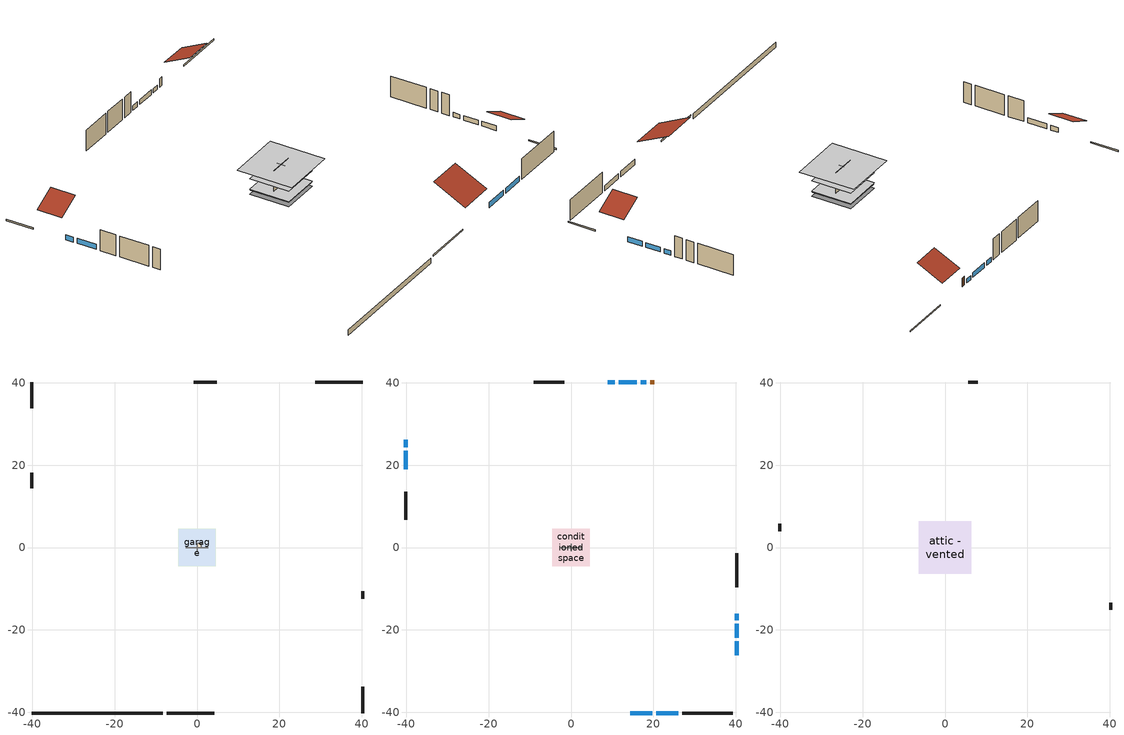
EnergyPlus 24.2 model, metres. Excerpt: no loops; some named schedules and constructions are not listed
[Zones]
central ac and furnace airloop ret air zone
 floor adiabatic (AdiabaticConst): 0,0 0,1 1,1 1,0 z0
 wall adiabatic (AdiabaticConst): 0,1 0,0 1,0 1,1 0,1 z0:1
 ceiling adiabatic (AdiabaticConst): 1,0 1,1 0,1 0,0 z1
crawlspace - vented
 floor foundation (Slab2 construction): -4.59,-4.59 -4.59,4.59 4.59,4.59 4.59,-4.59 z-0.91
 wall outside (RimJoist1 construction): -7.35,-40.2 4.17,-40.2 z0.3:0.61
 wall outside (RimJoist2 construction): -40.2,40.2 -40.2,33.8 z0.3:0.61
 wall outside (RimJoist3 construction): 40.2,40.2 28.67,40.2 z0.3:0.61
 wall outside (RimJoist4 construction): 40.2,-40.2 40.2,-33.8 z0.3:0.61
 wall foundation (FoundationWall1 construction): -40.2,-40.2 -8.28,-40.2 z-0.91:0.3
garage
 floor foundation (Slab1 construction): -4.48,-4.48 -4.48,4.48 4.48,4.48 4.48,-4.48 z0
 wall outside (Wall1 construction): -40.2,18.1 -40.2,14.44 z0.3:5.18
 wall outside (Wall12 construction): 40.2,-12.45 40.2,-10.62 z0.3:5.18
 wall outside (Wall2 construction): 4.74,40.2 -0.74,40.2 z0.3:5.18
 wall to conditioned space (Wall5 construction Reversed): -2.74,0 2.74,0 z0.3:5.18
 wall to conditioned space (Wall6 construction Reversed): 0,-0.91 0,0.91 z0.3:5.18
conditioned space
 floor to crawlspace - vented (Floor1 construction): -4.59,-4.59 -4.59,4.59 4.59,4.59 4.59,-4.59 z0.3
 floor to garage (Floor2 construction): -4.48,-4.48 -4.48,4.48 4.48,4.48 4.48,-4.48 z0.3
 floor adiabatic (AdiabaticFloorConstruction): -4.59,-4.59 -4.59,4.59 4.59,4.59 4.59,-4.59 z2.74
 wall outside (AdiabaticWallConstruction 1): 20.17,40.2 19.26,40.2 z0.3:2.34
 wall outside (AdiabaticWallConstruction): 14.36,-40.2 19.75,-40.2 / 20.68,-40.2 26.07,-40.2 z0.3:1.52; 40.2,-26.14 40.2,-22.81 / 10.62,40.2 8.93,40.2 / 40.2,-21.89 40.2,-18.56 z0.3:1.4; -40.2,26.14 -40.2,24.38 / 15.95,40.2 11.55,40.2 z0.3:1.46; -40.2,23.45 -40.2,19.03 z0.3:1.49; 18.33,40.2 16.88,40.2 z0.3:1.25; 40.2,-17.63 40.2,-16.08 z0.3:1.34
 wall outside (Wall3 construction): 27,-40.2 39.27,-40.2 z0.3:5.18
 wall outside (Wall4 construction): -40.2,13.51 -40.2,6.69 z0.3:5.18
 wall outside (Wall7 construction): -1.67,40.2 -9.06,40.2 z0.3:5.18
 wall outside (Wall8 construction): 40.2,-9.69 40.2,-1.38 z0.3:5.18
 window (WindowConstruction): 14.36,-40.2 19.75,-40.2 z0.3:1.52
 window (WindowConstruction 9): 40.2,-26.14 40.2,-22.82 z0.3:1.4
 window (WindowConstruction 1): 20.68,-40.2 26.07,-40.2 z0.3:1.52
 window (WindowConstruction 2): -40.2,26.14 -40.2,24.38 z0.3:1.46
 window (WindowConstruction 3): -40.2,23.45 -40.2,19.03 z0.3:1.49
 window (WindowConstruction 4): 18.33,40.2 16.88,40.2 z0.3:1.25
 window (WindowConstruction 5): 15.95,40.2 11.55,40.2 z0.3:1.46
 window (WindowConstruction 6): 10.62,40.2 8.93,40.2 z0.3:1.4
 window (WindowConstruction 7): 40.2,-21.89 40.2,-18.56 z0.3:1.4
 window (WindowConstruction 8): 40.2,-17.63 40.2,-16.08 z0.3:1.34
 door (Door): 20.17,40.2 19.26,40.2 z0.3:2.34
 ceiling adiabatic (AdiabaticFloorConstruction): 4.59,-4.59 4.59,4.59 -4.59,4.59 -4.59,-4.59 z2.74
attic - vented
 floor to conditioned space (Floor3 construction Reversed): -6.41,-6.41 -6.41,6.41 6.41,6.41 6.41,-6.41 z5.18
 wall outside (Wall10 construction): 40.2,-15.15 40.2,-13.38 z0.3:5.18
 wall outside (Wall11 construction): 8,40.2 5.67,40.2 z0.3:5.18
 wall outside (Wall9 construction): -40.2,5.76 -40.2,3.99 z0.3:5.18
 roof outside (Roof1 construction): 13.44,-40.2,5.18 13.44,-32.74,8.91 5.1,-32.74,8.91 5.1,-40.2,5.18
 roof outside (Roof2 construction): -40.2,27.07,5.18 -35.01,27.07,7.77 -35.01,32.87,7.77 -40.2,32.87,5.18
 roof outside (Roof3 construction): 40.2,-27.07,5.18 35.01,-27.07,7.77 35.01,-32.87,7.77 40.2,-32.87,5.18
 roof outside (Roof4 construction): 21.1,40.2,5.18 21.1,34.25,8.15 27.75,34.25,8.15 27.75,40.2,5.18
[Construction]
Floor1 construction Reversed: floor covering, osb sheathing 0.75 in., floor rigid ins, floor stud and cavity
Floor3 construction: ceiling loosefill ins, ceiling stud and cavity, gypsum board
Wall5 construction: osb sheathing 0.5 in. 2, wall stud and cavity 2, gypsum board
Wall6 construction: osb sheathing 0.5 in. 3, wall stud and cavity 2, gypsum board
[EnergyManagementSystem:Program]
infil_program: Set p_m = 0.14; Set p_s = 0.22; Set s_m = 270; Set s_s = 370; Set z_m = 9.99744; Set z_s = 4.8768; Set f_t = (((s_m/z_m)^p_m)*((z_s/s_s)^p_s)); Set Tdiff = tin_s-tout_s; Set dT = @Abs Tdiff; Set c = 0.0787; Set Cs = 0.0872; Set Cw = 0.1017; Set n = 0.65; Set sft = (f_t*0.5); Set temp1 = ((c*Cw)*((sft*site_vw_s)^(2*n)))^2; Set Qinf = (((c*Cs*(dT^n))^2)+temp1)^0.5; Set Qinf = (@Max Qinf 0); Set mech_vent_house_fan_sensible_load_act = 0.0; Set mech_vent_house_fan_latent_load_act = 0.0; Set OASupInPb = out_pb_s; Set OASupInTemp = tout_s; Set OASupInW = out_wt_s; Set OASupRho = (@RhoAirFnPbTdbW OASupInPb OASupInTemp OASupInW); Set OASupCp = (@CpAirFnW OASupInW); Set OASupInEnth = (@HFnTdbW OASupInTemp OASupInW); Set ZoneTemp = tin_s; Set ZoneW = win_s; Set ZoneCp = (@CpAirFnW ZoneW); Set ZoneAirEnth = (@HFnTdbW ZoneTemp ZoneW); Set mech_vent_house_fan_cfis_act = 0.0; Set QWHV_cfis_sup = 0.0; Set QWHV_cfis_suppl_sup = 0.0; Set QWHV_cfis_suppl_exh = 0.0; Set Qrange = 0; Set Qrange = Qrange + 0.04719 * mech_vent_range_fan_0_sch_s; Set Qbath = 0; Set Qbath = Qbath + 0.0236 * mech_vent_bath_fan_0_sch_s; Set Qdryer = 0; Set Qdryer = Qdryer + 0.1464 * clothes_dryer_exhaust_0_sch_s; Set QWHV_sup = 0.0; Set QWHV_exh = 0.0; Set Qsupply = QWHV_sup + QWHV_cfis_sup + QWHV_cfis_suppl_sup; Set Qexhaust = Qrange + Qbath + Qdryer + QWHV_exh + QWHV_cfis_suppl_exh; Set Qfan = (@Max Qexhaust Qsupply); Set Qducts = 0; Set Qducts = Qducts - central_ac_and_furnace_airloop_0_DuctImbalLkSupFanEquivCond; Set Qducts = Qducts + central_ac_and_furnace_airloop_0_DuctImbalLkExhFanEquivCond; If Qducts < 0; Set Qsupply = Qsupply - Qducts; Else; Set Qexhaust = Qexhaust + Qducts; EndIf; Set Qfan_with_ducts = (@Max Qexhaust Qsupply); Set Qimb = (@Abs (Qsupply - Qexhaust)); If Qinf + Qimb > 0; Set Qtot = Qfan_with_ducts + (Qinf^2) / (Qinf + Qimb); Else; Set Qtot = Qfan_with_ducts; EndIf; Set Qinf_adj = Qtot - Qfan; Set infil_flow_act = Qinf_adj; Set infil_program_Qinf = Qinf_adj; Set infil_program_Qfan = Qfan; Set Qload = Qfan; Set Effectiveness_Sens = 0.0; Set Effectiveness_Lat = 0.0; Set Fan_MFR = Qload * OASupRho; Set ZoneInEnth = OASupInEnth; Set ZoneInTemp = OASupInTemp; Set FanTotalToCond = Fan_MFR * (ZoneInEnth - ZoneAirEnth); Set FanSensToCond = Fan_MFR * ZoneCp * (ZoneInTemp - ZoneTemp); Set FanLatToCond = FanTotalToCond - FanSensToCond; Set mech_vent_house_fan_sensible_load_act = mech_vent_house_fan_sensible_load_act + FanSensToCond; Set mech_vent_house_fan_latent_load_act = mech_vent_house_fan_latent_load_act + FanLatToCond
natural_vent_program: Set Tin = tin_s; Set Tout = tout_s; Set Wout = out_wt_s; Set Pbar = out_pb_s; Set Phiout = (@RhFnTdbWPb Tout Wout Pbar); Set MaxHR = 0.0115; Set Tnvsp = (htg_sp_s + clg_sp_s) / 2; Set NVavail = natural_vent_s; Set ClgSsnAvail = cool_season; Set Qnv = 0; Set Qwhf = 0; Set whole_house_fan_mix_act = 0; Set whole_house_fan_act = 0; If ((Wout < MaxHR) && (Tin > Tout) && (Tin > Tnvsp) && (ClgSsnAvail > 0)); Set WHF_Flow = 0; Set Adj = (Tin-Tnvsp)/(Tin-Tout); Set Adj = (@Min Adj 1); Set Adj = (@Max Adj 0); If (WHF_Flow > 0); Set Qwhf = WHF_Flow*Adj; Set whole_house_fan_mix_act = WHF_Flow*Adj; Set WHF_W = 0; Set whole_house_fan_act = WHF_W*Adj; ElseIf (NVavail > 0); Set NVArea = 15144.217453440002; Set Cs = 0.00017937135914540493; Set Cw = 8.97707065726015e-05; Set Tdiff = Tin-Tout; Set dT = (@Abs Tdiff); Set Vwind = site_vw_s; Set SGNV = NVArea*Adj*((((Cs*dT)+(Cw*(Vwind^2)))^0.5)/1000); Set MaxNV = 3.3703340077056003; Set Qnv = (@Min SGNV MaxNV); EndIf; EndIf; Set natural_vent_flow_act = Qnv; Set whole_house_fan_flow_act = Qwhf; Set natural_vent_program_Qnv = Qnv; Set natural_vent_program_Qwhf = Qwhf
total_airflows_program: Set total_infil_flow_rate = 0; Set total_mechvent_flow_rate = 0; Set total_natvent_flow_rate = 0; Set total_whf_flow_rate = 0; Set total_infil_flow_rate = total_infil_flow_rate + (infil_program_Qinf * 1); Set total_mechvent_flow_rate = total_mechvent_flow_rate + (infil_program_Qfan * 1); Set total_natvent_flow_rate = total_natvent_flow_rate + (natural_vent_program_Qnv * 1); Set total_whf_flow_rate = total_whf_flow_rate + (natural_vent_program_Qwhf * 1)
total_loads_program: Set loads_htg_tot = 0; Set loads_clg_tot = 0; If htg_load_cond > 0; Set loads_htg_tot = loads_htg_tot + (htg_load_cond - clg_load_cond) * 1.0; Set loads_htg_tot = loads_htg_tot + (htg_load_duct - clg_load_duct) * 1.0; EndIf; Set loads_htg_tot = (@Max loads_htg_tot 0); If clg_load_cond > 0; Set loads_clg_tot = loads_clg_tot + (clg_load_cond - htg_load_cond) * 1.0; Set loads_clg_tot = loads_clg_tot + (clg_load_duct - htg_load_duct) * 1.0; EndIf; Set loads_clg_tot = (@Max loads_clg_tot 0)
unmet_hours_program: Set htg_unmet_hours = 0; Set clg_unmet_hours = 0; Set unit_htg_unmet_hours = 0; If ((DayOfYear >= 1) && (DayOfYear <= 365)); Set unit_htg_unmet_hours = unit_htg_unmet_hours + conditioned_space_htg_unmet_s; If unit_htg_unmet_hours > htg_unmet_hours; Set htg_unmet_hours = unit_htg_unmet_hours; EndIf; EndIf; Set unit_clg_unmet_hours = 0; If ((DayOfYear >= 1) && (DayOfYear <= 365)); Set unit_clg_unmet_hours = unit_clg_unmet_hours + conditioned_space_clg_unmet_s; If unit_clg_unmet_hours > clg_unmet_hours; Set clg_unmet_hours = unit_clg_unmet_hours; EndIf; EndIf
water_heater_Control: Set water_heater_HPWHSchedOverride = water_heater_T_set; If (water_heater_amb_temp<5.56) || (water_heater_amb_temp>48.89); Set water_heater_UESchedOverride = water_heater_T_set; Set water_heater_LESchedOverride = water_heater_T_set; Else; Set water_heater_UESchedOverride = water_heater_T_set - 9.0; Set water_heater_LESchedOverride = 0; EndIf
water_heater_hpwh_EC_adj: If WarmupFlag == 0; Set dhw_e_cons = water_heater_tank_energy + water_heater_tank_on_cycle_parasitic + water_heater_tank_off_cycle_parasitic + water_heater_coil_energy + water_heater_fan_energy; Set water_heater_hpwh_ec_adj_act = 0.0 * dhw_e_cons / 1; EndIf
water_heater_InletAir: Set water_heater_Tamb_act = water_heater_amb_temp; Set water_heater_RHamb_act = 0; Set water_heater_RHamb_act = water_heater_RHamb_act + (water_heater_amb_rh / 100) / 1; Set water_heater_sens_act = (0 - water_heater_sens_cool - (water_heater_tl + water_heater_fan_pwr)) / 1; Set water_heater_lat_act = (0 - water_heater_lat_cool) / 1
[EnergyManagementSystem:Subroutine]
central_ac_and_furnace_airloop_0_duct_subroutine: Set AH_MFR = central_ac_and_furnace_airloop_AH_MFR / 1; If AH_MFR > 0; Set AH_Tout = central_ac_and_furnace_airloop_AH_Tout; Set AH_Wout = central_ac_and_furnace_airloop_AH_Wout; Set RA_T = central_ac_and_furnace_airloop_RA_T; Set RA_W = central_ac_and_furnace_airloop_Ra_W; Set Fan_RTF = central_ac_and_furnace_airloop_Fan_RTF; Set DZ_T = central_ac_and_furnace_airloop_0_DZ_T; Set DZ_W = central_ac_and_furnace_airloop_0_DZ_W; Set AH_VFR = central_ac_and_furnace_airloop_AH_VFR / 1; Set h_SA = (@HFnTdbW AH_Tout AH_Wout); Set h_RA = (@HFnTdbW RA_T RA_W); Set h_fg = (@HfgAirFnWTdb AH_Wout AH_Tout); Set h_DZ = (@HFnTdbW DZ_T DZ_W); Set air_cp = 1006.0; Set f_sup = 0.133; Set f_ret = 0.067; Set sup_lk_mfr = f_sup * AH_MFR; Set ret_lk_mfr = f_ret * AH_MFR; Set SupTotLkToCond = sup_lk_mfr*(h_RA - h_SA); Set SupLatLkToCond = sup_lk_mfr*h_fg*(RA_W-AH_Wout); Set SupSensLkToCond = SupTotLkToCond-SupLatLkToCond; Set supply_ua = 168.271; Set eTm = 0-((Fan_RTF/(AH_MFR*air_cp))*supply_ua); Set t_sup = DZ_T+((AH_Tout-DZ_T)*(@Exp eTm)); Set SupCondToCond = AH_MFR*air_cp*(t_sup-AH_Tout); Set SupCondToDZ = 0-SupCondToCond; Set return_ua = 62.323; Set eTm = 0-((Fan_RTF/(AH_MFR*air_cp))*return_ua); Set t_ret = DZ_T+((RA_T-DZ_T)*(@Exp eTm)); Set RetCondToRP = AH_MFR*air_cp*(t_ret-RA_T); Set RetCondToDZ = 0-RetCondToRP; Set RetLatLkToRP = 0; Set RetSensLkToRP = ret_lk_mfr*air_cp*(DZ_T-RA_T); Set SupTotLkToDZ = sup_lk_mfr*(h_SA-h_DZ); Set SupLatLkToDZ = sup_lk_mfr*h_fg*(AH_Wout-DZ_W); Set SupSensLkToDZ = SupTotLkToDZ-SupLatLkToDZ; Set FracOutsideToCond = 1.0; Set FracOutsideToDZ = 0.0; Set FracCondToOutside = 0.0; Set FracDZToOutside = 1.0; Set FracDZToCond = 0.0; Set FracCondToDZ = 0.0; Set lk_imbal_vfr = @ABS(f_sup - f_ret) * AH_VFR; Set ImbalLkCondToDZ = lk_imbal_vfr * FracCondToDZ; Set ImbalLkDZToCond = lk_imbal_vfr * FracDZToCond; Set ImbalLkOutsideToCond = lk_imbal_vfr * FracOutsideToCond; Set ImbalLkOutsideToDZ = lk_imbal_vfr * FracOutsideToDZ; Set ImbalLkCondToOutside = lk_imbal_vfr * FracCondToOutside; Set ImbalLkDZToOutside = lk_imbal_vfr * FracDZToOutside; Else; Set SupLatLkToCond = 0; Set SupSensLkToCond = 0; Set SupCondToCond = 0; Set RetCondToRP = 0; Set RetLatLkToRP = 0; Set RetSensLkToRP = 0; Set RetCondToDZ = 0; Set SupCondToDZ = 0; Set SupLatLkToDZ = 0; Set SupSensLkToDZ = 0; Set ImbalLkCondToDZ = 0; Set ImbalLkDZToCond = 0; Set ImbalLkOutsideToCond = 0; Set ImbalLkOutsideToDZ = 0; Set ImbalLkCondToOutside = 0; Set ImbalLkDZToOutside = 0; EndIf; Set central_ac_and_furnace_airloop_0_SupLatLkToCond = SupLatLkToCond; Set central_ac_and_furnace_airloop_0_SupSensLkToCond = SupSensLkToCond; Set central_ac_and_furnace_airloop_0_SupCondToLv = SupCondToCond; Set central_ac_and_furnace_airloop_0_RetCondToRP = RetCondToRP; Set central_ac_and_furnace_airloop_0_RetLatLkToRP = RetLatLkToRP; Set central_ac_and_furnace_airloop_0_RetSensLkToRP = RetSensLkToRP; Set central_ac_and_furnace_airloop_0_RetCondToDZ = RetCondToDZ; Set central_ac_and_furnace_airloop_0_SupCondToDZ = SupCondToDZ; Set central_ac_and_furnace_airloop_0_SupLatLkToDZ = SupLatLkToDZ; Set central_ac_and_furnace_airloop_0_SupSensLkToDZ = SupSensLkToDZ; Set central_ac_and_furnace_airloop_0_ZoneMixCondToDZ = ImbalLkCondToDZ; Set central_ac_and_furnace_airloop_0_ZoneMixDZToCond = ImbalLkDZToCond; Set central_ac_and_furnace_airloop_0_DuctImbalLkSupFanEquivCond = ImbalLkCondToOutside; Set central_ac_and_furnace_airloop_0_DuctImbalLkExhFanEquivCond = ImbalLkOutsideToCond; Set central_ac_and_furnace_airloop_0_DuctImbalLkSupFanEquivDZ = ImbalLkDZToOutside; Set central_ac_and_furnace_airloop_0_DuctImbalLkExhFanEquivDZ = ImbalLkOutsideToDZ
[EnergyManagementSystem:ProgramCallingManager]
central_ac_and_furnace_airloop_0_duct_program_calling_manager: EndOfSystemTimestepAfterHVACReporting; central_ac_and_furnace_airloop_0_duct_program
central_ac_and_furnace_supply_fan_disaggregate_program_calling_manager: EndOfSystemTimestepBeforeHVACReporting; central_ac_and_furnace_supply_fan_disaggregate_program
central_ac_and_furnace_supply_fan_disaggregate_program_calling_manager 1: EndOfSystemTimestepBeforeHVACReporting; central_ac_and_furnace_supply_fan_disaggregate_program_1
component_loads_program_calling_manager: EndOfZoneTimestepAfterZoneReporting; component_loads_program
crawlspace_vented_1_duct_leakage_imbalance_infil_program_calling_manager: BeginZoneTimestepAfterInitHeatBalance; crawlspace_vented_1_duct_leakage_imbalance_infil_program
fridge_schedule_program_calling_manager: BeginZoneTimestepAfterInitHeatBalance; fridge_schedule_program
infil_program_calling_manager: BeginZoneTimestepAfterInitHeatBalance; infil_program
natural_vent_program_calling_manager: BeginZoneTimestepAfterInitHeatBalance; natural_vent_program
total_airflows_program_calling_manager: EndOfZoneTimestepAfterZoneReporting; total_airflows_program
total_loads_program_calling_manager: EndOfZoneTimestepAfterZoneReporting; total_loads_program
unmet_hours_program_calling_manager: EndOfZoneTimestepBeforeZoneReporting; unmet_hours_program
water_heater_hpwh_EC_adj_ProgramManager: EndOfSystemTimestepBeforeHVACReporting; water_heater_hpwh_EC_adj
water_heater_ProgramManager: InsideHVACSystemIterationLoop; water_heater_Control; water_heater_InletAir
[EnergyManagementSystem:OutputVariable]
Name | EMS Variable | Type of Data in Variable | Update Frequency | EMS Program or Subroutine | Units
central ac and furnace supply fan disaggregate clg | central_ac_and_furnace_supply_fan_clg | Summed | SystemTimestep | central_ac_and_furnace_supply_fan_disaggregate_program | J
central ac and furnace supply fan disaggregate htg primary | central_ac_and_furnace_supply_fan_primary_htg | Summed | SystemTimestep | central_ac_and_furnace_supply_fan_disaggregate_program_1 | J
loads_htg_tot_peakload_outvar; loads_htg_tot_annual_outvar; loads_htg_tot_timeseries_outvar | loads_htg_tot | Summed | ZoneTimestep | total_loads_program | J
loads_clg_tot_peakload_outvar; loads_clg_tot_annual_outvar; loads_clg_tot_timeseries_outvar | loads_clg_tot | Summed | ZoneTimestep | total_loads_program | J
htg_unmet_hours_annual_outvar; htg_unmet_hours_timeseries_outvar | htg_unmet_hours | Summed | ZoneTimestep | unmet_hours_program | hr
clg_unmet_hours_annual_outvar; clg_unmet_hours_timeseries_outvar | clg_unmet_hours | Summed | ZoneTimestep | unmet_hours_program | hr
loads_htg_roofs_annual_outvar; loads_htg_roofs_timeseries_outvar | loads_htg_roofs | Summed | ZoneTimestep | component_loads_program | J
loads_htg_ceilings_annual_outvar; loads_htg_ceilings_timeseries_outvar | loads_htg_ceilings | Summed | ZoneTimestep | component_loads_program | J
loads_htg_walls_annual_outvar; loads_htg_walls_timeseries_outvar | loads_htg_walls | Summed | ZoneTimestep | component_loads_program | J
loads_htg_rim_joists_annual_outvar; loads_htg_rim_joists_timeseries_outvar | loads_htg_rim_joists | Summed | ZoneTimestep | component_loads_program | J
loads_htg_foundation_walls_annual_outvar; loads_htg_foundation_walls_timeseries_outvar | loads_htg_foundation_walls | Summed | ZoneTimestep | component_loads_program | J
loads_htg_doors_annual_outvar; loads_htg_doors_timeseries_outvar | loads_htg_doors | Summed | ZoneTimestep | component_loads_program | J
loads_htg_windows_conduction_annual_outvar; loads_htg_windows_conduction_timeseries_outvar | loads_htg_windows_conduction | Summed | ZoneTimestep | component_loads_program | J
loads_htg_windows_solar_annual_outvar; loads_htg_windows_solar_timeseries_outvar | loads_htg_windows_solar | Summed | ZoneTimestep | component_loads_program | J
loads_htg_skylights_conduction_annual_outvar; loads_htg_skylights_conduction_timeseries_outvar | loads_htg_skylights_conduction | Summed | ZoneTimestep | component_loads_program | J
loads_htg_skylights_solar_annual_outvar; loads_htg_skylights_solar_timeseries_outvar | loads_htg_skylights_solar | Summed | ZoneTimestep | component_loads_program | J
loads_htg_floors_annual_outvar; loads_htg_floors_timeseries_outvar | loads_htg_floors | Summed | ZoneTimestep | component_loads_program | J
loads_htg_slabs_annual_outvar; loads_htg_slabs_timeseries_outvar | loads_htg_slabs | Summed | ZoneTimestep | component_loads_program | J
loads_htg_internal_mass_annual_outvar; loads_htg_internal_mass_timeseries_outvar | loads_htg_internal_mass | Summed | ZoneTimestep | component_loads_program | J
loads_htg_infil_annual_outvar; loads_htg_infil_timeseries_outvar | loads_htg_infil | Summed | ZoneTimestep | component_loads_program | J
loads_htg_natvent_annual_outvar; loads_htg_natvent_timeseries_outvar | loads_htg_natvent | Summed | ZoneTimestep | component_loads_program | J
loads_htg_mechvent_annual_outvar; loads_htg_mechvent_timeseries_outvar | loads_htg_mechvent | Summed | ZoneTimestep | component_loads_program | J
loads_htg_whf_annual_outvar; loads_htg_whf_timeseries_outvar | loads_htg_whf | Summed | ZoneTimestep | component_loads_program | J
loads_htg_ducts_annual_outvar; loads_htg_ducts_timeseries_outvar | loads_htg_ducts | Summed | ZoneTimestep | component_loads_program | J
loads_htg_intgains_annual_outvar; loads_htg_intgains_timeseries_outvar | loads_htg_intgains | Summed | ZoneTimestep | component_loads_program | J
loads_htg_lighting_annual_outvar; loads_htg_lighting_timeseries_outvar | loads_htg_lighting | Summed | ZoneTimestep | component_loads_program | J
loads_clg_roofs_annual_outvar; loads_clg_roofs_timeseries_outvar | loads_clg_roofs | Summed | ZoneTimestep | component_loads_program | J
loads_clg_ceilings_annual_outvar; loads_clg_ceilings_timeseries_outvar | loads_clg_ceilings | Summed | ZoneTimestep | component_loads_program | J
loads_clg_walls_annual_outvar; loads_clg_walls_timeseries_outvar | loads_clg_walls | Summed | ZoneTimestep | component_loads_program | J
loads_clg_rim_joists_annual_outvar; loads_clg_rim_joists_timeseries_outvar | loads_clg_rim_joists | Summed | ZoneTimestep | component_loads_program | J
loads_clg_foundation_walls_annual_outvar; loads_clg_foundation_walls_timeseries_outvar | loads_clg_foundation_walls | Summed | ZoneTimestep | component_loads_program | J
loads_clg_doors_annual_outvar; loads_clg_doors_timeseries_outvar | loads_clg_doors | Summed | ZoneTimestep | component_loads_program | J
loads_clg_windows_conduction_annual_outvar; loads_clg_windows_conduction_timeseries_outvar | loads_clg_windows_conduction | Summed | ZoneTimestep | component_loads_program | J
loads_clg_windows_solar_annual_outvar; loads_clg_windows_solar_timeseries_outvar | loads_clg_windows_solar | Summed | ZoneTimestep | component_loads_program | J
loads_clg_skylights_conduction_annual_outvar; loads_clg_skylights_conduction_timeseries_outvar | loads_clg_skylights_conduction | Summed | ZoneTimestep | component_loads_program | J
loads_clg_skylights_solar_annual_outvar; loads_clg_skylights_solar_timeseries_outvar | loads_clg_skylights_solar | Summed | ZoneTimestep | component_loads_program | J
loads_clg_floors_annual_outvar; loads_clg_floors_timeseries_outvar | loads_clg_floors | Summed | ZoneTimestep | component_loads_program | J
loads_clg_slabs_annual_outvar; loads_clg_slabs_timeseries_outvar | loads_clg_slabs | Summed | ZoneTimestep | component_loads_program | J
loads_clg_internal_mass_annual_outvar; loads_clg_internal_mass_timeseries_outvar | loads_clg_internal_mass | Summed | ZoneTimestep | component_loads_program | J
loads_clg_infil_annual_outvar; loads_clg_infil_timeseries_outvar | loads_clg_infil | Summed | ZoneTimestep | component_loads_program | J
loads_clg_natvent_annual_outvar; loads_clg_natvent_timeseries_outvar | loads_clg_natvent | Summed | ZoneTimestep | component_loads_program | J
loads_clg_mechvent_annual_outvar; loads_clg_mechvent_timeseries_outvar | loads_clg_mechvent | Summed | ZoneTimestep | component_loads_program | J
loads_clg_whf_annual_outvar; loads_clg_whf_timeseries_outvar | loads_clg_whf | Summed | ZoneTimestep | component_loads_program | J
loads_clg_ducts_annual_outvar; loads_clg_ducts_timeseries_outvar | loads_clg_ducts | Summed | ZoneTimestep | component_loads_program | J
loads_clg_intgains_annual_outvar; loads_clg_intgains_timeseries_outvar | loads_clg_intgains | Summed | ZoneTimestep | component_loads_program | J
loads_clg_lighting_annual_outvar; loads_clg_lighting_timeseries_outvar | loads_clg_lighting | Summed | ZoneTimestep | component_loads_program | J
total_infil_flow_rate_timeseries_outvar | total_infil_flow_rate | Averaged | ZoneTimestep | total_airflows_program | m^3/s
total_mechvent_flow_rate_timeseries_outvar | total_mechvent_flow_rate | Averaged | ZoneTimestep | total_airflows_program | m^3/s
total_natvent_flow_rate_timeseries_outvar | total_natvent_flow_rate | Averaged | ZoneTimestep | total_airflows_program | m^3/s
total_whf_flow_rate_timeseries_outvar | total_whf_flow_rate | Averaged | ZoneTimestep | total_airflows_program | m^3/s
[Schedule:Day:Interval]
trans schedule winter=0.85 summer=0.7 day; trans schedule winter=0.85 summer=0.7 day 2: No, 24:00, 0.85
trans schedule winter=0.85 summer=0.7 day 1: No, 24:00, 0.7
trans schedule winter=0.85 summer=0.7 default day; mech vent bath fan 0 schedule default day; mech vent range fan 0 schedule default day; misc permanent spa heater schedule default day; misc permanent spa pump schedule default day; general water use schedule default day; freezer schedule default day; cooling season schedule day; cooling season schedule day 2; cooling season schedule default day; exterior lighting schedule default day; natural vent schedule default day: No, 24:00, 0
mech vent bath fan 0 schedule day: No, 04:00, 0, 05:00, 1, 24:00, 0
mech vent range fan 0 schedule day: No, 11:00, 0, 12:00, 1, 24:00, 0
misc permanent spa heater schedule day; misc permanent spa heater schedule day 6: No, 01:00, 0.145464, 02:00, 0.175769, 03:00, 0.145464, 04:00, 0.175769, 05:00, 0.284867, 06:00, 0.406087, 07:00, 0.345477, 09:00, 0.145464, 10:00, 0.115159, 11:00, 0.090915, 14:00, 0.084854, 15:00, 0.145464, 16:00, 0.351538, 17:00, 0.763686, 18:00, 0.739442, 19:00, 0.412148, 20:00, 0.369721, 21:00, 0.309111, 22:00, 0.260623, 24:00, 0.145464
misc permanent spa heater schedule day 1: No, 01:00, 0.145116, 02:00, 0.175349, 03:00, 0.145116, 04:00, 0.175349, 05:00, 0.284186, 06:00, 0.405117, 07:00, 0.344652, 09:00, 0.145116, 10:00, 0.114884, 11:00, 0.0906978, 14:00, 0.0846513, 15:00, 0.145116, 16:00, 0.350698, 17:00, 0.761861, 18:00, 0.737675, 19:00, 0.411163, 20:00, 0.368838, 21:00, 0.308372, 22:00, 0.26, 24:00, 0.145116
misc permanent spa heater schedule day 2: No, 01:00, 0.188391, 02:00, 0.227639, 03:00, 0.188391, 04:00, 0.227639, 05:00, 0.368932, 06:00, 0.525924, 07:00, 0.447428, 09:00, 0.188391, 10:00, 0.149143, 11:00, 0.117744, 14:00, 0.109895, 15:00, 0.188391, 16:00, 0.455277, 17:00, 0.989051, 18:00, 0.957653, 19:00, 0.533774, 20:00, 0.478826, 21:00, 0.40033, 22:00, 0.337533, 24:00, 0.188391
misc permanent spa heater schedule day 3; misc permanent spa pump schedule day 5; misc permanent spa pump schedule day 7: No, 01:00, 0.190476, 02:00, 0.230159, 03:00, 0.190476, 04:00, 0.230159, 05:00, 0.373016, 06:00, 0.531746, 07:00, 0.452381, 09:00, 0.190476, 10:00, 0.150794, 11:00, 0.119048, 14:00, 0.111111, 15:00, 0.190476, 16:00, 0.460317, 17:00, 1, 18:00, 0.968254, 19:00, 0.539683, 20:00, 0.484127, 21:00, 0.404762, 22:00, 0.34127, 24:00, 0.190476
misc permanent spa heater schedule day 4: No, 01:00, 0.1618, 02:00, 0.195509, 03:00, 0.1618, 04:00, 0.195509, 05:00, 0.316859, 06:00, 0.451693, 07:00, 0.384276, 09:00, 0.1618, 10:00, 0.128092, 11:00, 0.101125, 14:00, 0.0943836, 15:00, 0.1618, 16:00, 0.391018, 17:00, 0.849453, 18:00, 0.822486, 19:00, 0.458435, 20:00, 0.411243, 21:00, 0.343826, 22:00, 0.289893, 24:00, 0.1618
misc permanent spa heater schedule day 5: No, 01:00, 0.160758, 02:00, 0.194249, 03:00, 0.160758, 04:00, 0.194249, 05:00, 0.314817, 06:00, 0.448782, 07:00, 0.3818, 09:00, 0.160758, 10:00, 0.127267, 11:00, 0.100474, 14:00, 0.0937753, 15:00, 0.160758, 16:00, 0.388498, 17:00, 0.843978, 18:00, 0.817185, 19:00, 0.45548, 20:00, 0.408593, 21:00, 0.34161, 22:00, 0.288024, 24:00, 0.160758
misc permanent spa pump schedule day; misc permanent spa pump schedule day 2; misc permanent spa pump schedule day 4; misc permanent spa pump schedule day 8; misc permanent spa pump schedule day 10: No, 01:00, 0.151232, 02:00, 0.182738, 03:00, 0.151232, 04:00, 0.182738, 05:00, 0.296162, 06:00, 0.422188, 07:00, 0.359175, 09:00, 0.151232, 10:00, 0.119725, 11:00, 0.0945197, 14:00, 0.0882184, 15:00, 0.151232, 16:00, 0.365476, 17:00, 0.793966, 18:00, 0.76876, 19:00, 0.428489, 20:00, 0.38438, 21:00, 0.321367, 22:00, 0.270956, 24:00, 0.151232
misc permanent spa pump schedule day 1: No, 01:00, 0.152381, 02:00, 0.184127, 03:00, 0.152381, 04:00, 0.184127, 05:00, 0.298413, 06:00, 0.425397, 07:00, 0.361905, 09:00, 0.152381, 10:00, 0.120635, 11:00, 0.0952381, 14:00, 0.0888889, 15:00, 0.152381, 16:00, 0.368254, 17:00, 0.8, 18:00, 0.774603, 19:00, 0.431746, 20:00, 0.387302, 21:00, 0.32381, 22:00, 0.273016, 24:00, 0.152381
misc permanent spa pump schedule day 3; misc permanent spa pump schedule day 9: No, 01:00, 0.150246, 02:00, 0.181548, 03:00, 0.150246, 04:00, 0.181548, 05:00, 0.294232, 06:00, 0.419438, 07:00, 0.356835, 09:00, 0.150246, 10:00, 0.118945, 11:00, 0.0939039, 14:00, 0.0876437, 15:00, 0.150246, 16:00, 0.363095, 17:00, 0.788793, 18:00, 0.763752, 19:00, 0.425698, 20:00, 0.381876, 21:00, 0.319273, 22:00, 0.269191, 24:00, 0.150246
misc permanent spa pump schedule day 6: No, 01:00, 0.190148, 02:00, 0.229762, 03:00, 0.190148, 04:00, 0.229762, 05:00, 0.372373, 06:00, 0.530829, 07:00, 0.451601, 09:00, 0.190148, 10:00, 0.150534, 11:00, 0.118842, 14:00, 0.11092, 15:00, 0.190148, 16:00, 0.459524, 17:00, 0.998276, 18:00, 0.966585, 19:00, 0.538752, 20:00, 0.483292, 21:00, 0.404064, 22:00, 0.340681, 24:00, 0.190148
general water use schedule day: No, 01:00, 0.315068, 03:00, 0.287671, 04:00, 0.342466, 05:00, 0.369863, 06:00, 0.520548, 07:00, 0.60274, 08:00, 0.534247, 10:00, 0.506849, 11:00, 0.465753, 14:00, 0.479452, 15:00, 0.534247, 16:00, 0.589041, 17:00, 0.69863, 18:00, 0.876712, 19:00, 0.890411, 20:00, 0.986301, 21:00, 1, 22:00, 0.863014, 23:00, 0.616438, 24:00, 0.465753
freezer schedule day; freezer schedule day 6: No, 01:00, 0.610949, 02:00, 0.595675, 03:00, 0.580401, 04:00, 0.565128, 06:00, 0.549854, 07:00, 0.580401, 08:00, 0.610949, 10:00, 0.626223, 12:00, 0.610949, 15:00, 0.641496, 16:00, 0.626223, 17:00, 0.672044, 18:00, 0.733139, 19:00, 0.763686, 20:00, 0.733139, 21:00, 0.717865, 22:00, 0.702591, 23:00, 0.672044, 24:00, 0.626223
freezer schedule day 1: No, 01:00, 0.609489, 02:00, 0.594252, 03:00, 0.579015, 04:00, 0.563777, 06:00, 0.54854, 07:00, 0.579015, 08:00, 0.609489, 10:00, 0.624726, 12:00, 0.609489, 15:00, 0.639964, 16:00, 0.624726, 17:00, 0.670438, 18:00, 0.731387, 19:00, 0.761861, 20:00, 0.731387, 21:00, 0.71615, 22:00, 0.700912, 23:00, 0.670438, 24:00, 0.624726
freezer schedule day 2: No, 01:00, 0.791241, 02:00, 0.77146, 03:00, 0.751679, 04:00, 0.731898, 06:00, 0.712117, 07:00, 0.751679, 08:00, 0.791241, 10:00, 0.811022, 12:00, 0.791241, 15:00, 0.830803, 16:00, 0.811022, 17:00, 0.870365, 18:00, 0.949489, 19:00, 0.989051, 20:00, 0.949489, 21:00, 0.929708, 22:00, 0.909927, 23:00, 0.870365, 24:00, 0.811022
freezer schedule day 3: No, 01:00, 0.8, 02:00, 0.78, 03:00, 0.76, 04:00, 0.74, 06:00, 0.72, 07:00, 0.76, 08:00, 0.8, 10:00, 0.82, 12:00, 0.8, 15:00, 0.84, 16:00, 0.82, 17:00, 0.88, 18:00, 0.96, 19:00, 1, 20:00, 0.96, 21:00, 0.94, 22:00, 0.92, 23:00, 0.88, 24:00, 0.82
freezer schedule day 4: No, 01:00, 0.679562, 02:00, 0.662573, 03:00, 0.645584, 04:00, 0.628595, 06:00, 0.611606, 07:00, 0.645584, 08:00, 0.679562, 10:00, 0.696551, 12:00, 0.679562, 15:00, 0.71354, 16:00, 0.696551, 17:00, 0.747518, 18:00, 0.815474, 19:00, 0.849453, 20:00, 0.815474, 21:00, 0.798485, 22:00, 0.781496, 23:00, 0.747518, 24:00, 0.696551
freezer schedule day 5: No, 01:00, 0.675182, 02:00, 0.658303, 03:00, 0.641423, 04:00, 0.624544, 06:00, 0.607664, 07:00, 0.641423, 08:00, 0.675182, 10:00, 0.692062, 12:00, 0.675182, 15:00, 0.708942, 16:00, 0.692062, 17:00, 0.742701, 18:00, 0.810219, 19:00, 0.843978, 20:00, 0.810219, 21:00, 0.793339, 22:00, 0.77646, 23:00, 0.742701, 24:00, 0.692062
cooling season schedule day 1; natural vent schedule day: No, 24:00, 1
exterior lighting schedule day: No, 01:00, 0.566667, 03:00, 0.524167, 05:00, 0.495833, 06:00, 0.5525, 07:00, 0.623333, 08:00, 0.580833, 09:00, 0.439167, 10:00, 0.354167, 12:00, 0.34, 13:00, 0.354167, 14:00, 0.396667, 15:00, 0.425, 16:00, 0.495833, 17:00, 0.623333, 18:00, 0.793333, 19:00, 0.906667, 20:00, 0.963333, 21:00, 0.991667, 22:00, 0.920833, 23:00, 0.793333, 24:00, 0.665833
exterior lighting schedule day 1: No, 01:00, 0.528571, 03:00, 0.488929, 05:00, 0.4625, 06:00, 0.515357, 07:00, 0.581429, 08:00, 0.541786, 09:00, 0.409643, 10:00, 0.330357, 12:00, 0.317143, 13:00, 0.330357, 14:00, 0.37, 15:00, 0.396429, 16:00, 0.4625, 17:00, 0.581429, 18:00, 0.74, 19:00, 0.845714, 20:00, 0.898571, 21:00, 0.925, 22:00, 0.858929, 23:00, 0.74, 24:00, 0.621071
exterior lighting schedule day 10: No, 01:00, 0.552381, 03:00, 0.510952, 05:00, 0.483333, 06:00, 0.538571, 07:00, 0.607619, 08:00, 0.56619, 09:00, 0.428095, 10:00, 0.345238, 12:00, 0.331429, 13:00, 0.345238, 14:00, 0.386667, 15:00, 0.414286, 16:00, 0.483333, 17:00, 0.607619, 18:00, 0.773333, 19:00, 0.88381, 20:00, 0.939048, 21:00, 0.966667, 22:00, 0.897619, 23:00, 0.773333, 24:00, 0.649048
exterior lighting schedule day 11: No, 01:00, 0.571429, 03:00, 0.528571, 05:00, 0.5, 06:00, 0.557143, 07:00, 0.628571, 08:00, 0.585714, 09:00, 0.442857, 10:00, 0.357143, 12:00, 0.342857, 13:00, 0.357143, 14:00, 0.4, 15:00, 0.428571, 16:00, 0.5, 17:00, 0.628571, 18:00, 0.8, 19:00, 0.914286, 20:00, 0.971429, 21:00, 1, 22:00, 0.928571, 23:00, 0.8, 24:00, 0.671429
exterior lighting schedule day 2: No, 01:00, 0.485714, 03:00, 0.449286, 05:00, 0.425, 06:00, 0.473571, 07:00, 0.534286, 08:00, 0.497857, 09:00, 0.376429, 10:00, 0.303571, 12:00, 0.291429, 13:00, 0.303571, 14:00, 0.34, 15:00, 0.364286, 16:00, 0.425, 17:00, 0.534286, 18:00, 0.68, 19:00, 0.777143, 20:00, 0.825714, 21:00, 0.85, 22:00, 0.789286, 23:00, 0.68, 24:00, 0.570714
exterior lighting schedule day 3: No, 01:00, 0.442857, 03:00, 0.409643, 05:00, 0.3875, 06:00, 0.431786, 07:00, 0.487143, 08:00, 0.453929, 09:00, 0.343214, 10:00, 0.276786, 12:00, 0.265714, 13:00, 0.276786, 14:00, 0.31, 15:00, 0.332143, 16:00, 0.3875, 17:00, 0.487143, 18:00, 0.62, 19:00, 0.708571, 20:00, 0.752857, 21:00, 0.775, 22:00, 0.719643, 23:00, 0.62, 24:00, 0.520357
exterior lighting schedule day 4: No, 01:00, 0.4, 03:00, 0.37, 05:00, 0.35, 06:00, 0.39, 07:00, 0.44, 08:00, 0.41, 09:00, 0.31, 10:00, 0.25, 12:00, 0.24, 13:00, 0.25, 14:00, 0.28, 15:00, 0.3, 16:00, 0.35, 17:00, 0.44, 18:00, 0.56, 19:00, 0.64, 20:00, 0.68, 21:00, 0.7, 22:00, 0.65, 23:00, 0.56, 24:00, 0.47
exterior lighting schedule day 5: No, 01:00, 0.380952, 03:00, 0.352381, 05:00, 0.333333, 06:00, 0.371429, 07:00, 0.419048, 08:00, 0.390476, 09:00, 0.295238, 10:00, 0.238095, 12:00, 0.228571, 13:00, 0.238095, 14:00, 0.266667, 15:00, 0.285714, 16:00, 0.333333, 17:00, 0.419048, 18:00, 0.533333, 19:00, 0.609524, 20:00, 0.647619, 21:00, 0.666667, 22:00, 0.619048, 23:00, 0.533333, 24:00, 0.447619
exterior lighting schedule day 6: No, 01:00, 0.390476, 03:00, 0.36119, 05:00, 0.341667, 06:00, 0.380714, 07:00, 0.429524, 08:00, 0.400238, 09:00, 0.302619, 10:00, 0.244048, 12:00, 0.234286, 13:00, 0.244048, 14:00, 0.273333, 15:00, 0.292857, 16:00, 0.341667, 17:00, 0.429524, 18:00, 0.546667, 19:00, 0.624762, 20:00, 0.66381, 21:00, 0.683333, 22:00, 0.634524, 23:00, 0.546667, 24:00, 0.45881
exterior lighting schedule day 7: No, 01:00, 0.419048, 03:00, 0.387619, 05:00, 0.366667, 06:00, 0.408571, 07:00, 0.460952, 08:00, 0.429524, 09:00, 0.324762, 10:00, 0.261905, 12:00, 0.251429, 13:00, 0.261905, 14:00, 0.293333, 15:00, 0.314286, 16:00, 0.366667, 17:00, 0.460952, 18:00, 0.586667, 19:00, 0.670476, 20:00, 0.712381, 21:00, 0.733333, 22:00, 0.680952, 23:00, 0.586667, 24:00, 0.492381
exterior lighting schedule day 8: No, 01:00, 0.466667, 03:00, 0.431667, 05:00, 0.408333, 06:00, 0.455, 07:00, 0.513333, 08:00, 0.478333, 09:00, 0.361667, 10:00, 0.291667, 12:00, 0.28, 13:00, 0.291667, 14:00, 0.326667, 15:00, 0.35, 16:00, 0.408333, 17:00, 0.513333, 18:00, 0.653333, 19:00, 0.746667, 20:00, 0.793333, 21:00, 0.816667, 22:00, 0.758333, 23:00, 0.653333, 24:00, 0.548333
exterior lighting schedule day 9: No, 01:00, 0.509524, 03:00, 0.47131, 05:00, 0.445833, 06:00, 0.496786, 07:00, 0.560476, 08:00, 0.522262, 09:00, 0.394881, 10:00, 0.318452, 12:00, 0.305714, 13:00, 0.318452, 14:00, 0.356667, 15:00, 0.382143, 16:00, 0.445833, 17:00, 0.560476, 18:00, 0.713333, 19:00, 0.815238, 20:00, 0.86619, 21:00, 0.891667, 22:00, 0.827976, 23:00, 0.713333, 24:00, 0.59869
[Schedule:Week:Daily]
misc permanent spa heater schedule Week Rule - Nov25-Dec1: misc permanent spa heater schedule day 5, misc permanent spa heater schedule day 5, misc permanent spa heater schedule day 5, misc permanent spa heater schedule day 5, misc permanent spa heater schedule day 5, misc permanent spa heater schedule day 5, misc permanent spa heater schedule day 6, misc permanent spa heater schedule default day, misc permanent spa heater schedule default day, misc permanent spa heater schedule default day, misc permanent spa heater schedule default day, misc permanent spa heater schedule default day
misc permanent spa heater schedule Week Rule - Dec2-Dec31: misc permanent spa heater schedule day 6, misc permanent spa heater schedule day 6, misc permanent spa heater schedule day 6, misc permanent spa heater schedule day 6, misc permanent spa heater schedule day 6, misc permanent spa heater schedule day 6, misc permanent spa heater schedule day 6, misc permanent spa heater schedule default day, misc permanent spa heater schedule default day, misc permanent spa heater schedule default day, misc permanent spa heater schedule default day, misc permanent spa heater schedule default day
misc permanent spa pump schedule Week Rule - Jan1-Jan27: misc permanent spa pump schedule day, misc permanent spa pump schedule day, misc permanent spa pump schedule day, misc permanent spa pump schedule day, misc permanent spa pump schedule day, misc permanent spa pump schedule day, misc permanent spa pump schedule day, misc permanent spa pump schedule default day, misc permanent spa pump schedule default day, misc permanent spa pump schedule default day, misc permanent spa pump schedule default day, misc permanent spa pump schedule default day
misc permanent spa pump schedule Week Rule - Jan28-Feb3: misc permanent spa pump schedule day, misc permanent spa pump schedule day, misc permanent spa pump schedule day, misc permanent spa pump schedule day, misc permanent spa pump schedule day 1, misc permanent spa pump schedule day 1, misc permanent spa pump schedule day 1, misc permanent spa pump schedule default day, misc permanent spa pump schedule default day, misc permanent spa pump schedule default day, misc permanent spa pump schedule default day, misc permanent spa pump schedule default day
misc permanent spa pump schedule Week Rule - Feb4-Feb24: misc permanent spa pump schedule day 1, misc permanent spa pump schedule day 1, misc permanent spa pump schedule day 1, misc permanent spa pump schedule day 1, misc permanent spa pump schedule day 1, misc permanent spa pump schedule day 1, misc permanent spa pump schedule day 1, misc permanent spa pump schedule default day, misc permanent spa pump schedule default day, misc permanent spa pump schedule default day, misc permanent spa pump schedule default day, misc permanent spa pump schedule default day
misc permanent spa pump schedule Week Rule - Feb25-Mar3: misc permanent spa pump schedule day 1, misc permanent spa pump schedule day 1, misc permanent spa pump schedule day 1, misc permanent spa pump schedule day 1, misc permanent spa pump schedule day 2, misc permanent spa pump schedule day 2, misc permanent spa pump schedule day 2, misc permanent spa pump schedule default day, misc permanent spa pump schedule default day, misc permanent spa pump schedule default day, misc permanent spa pump schedule default day, misc permanent spa pump schedule default day
misc permanent spa pump schedule Week Rule - Mar4-Mar31: misc permanent spa pump schedule day 2, misc permanent spa pump schedule day 2, misc permanent spa pump schedule day 2, misc permanent spa pump schedule day 2, misc permanent spa pump schedule day 2, misc permanent spa pump schedule day 2, misc permanent spa pump schedule day 2, misc permanent spa pump schedule default day, misc permanent spa pump schedule default day, misc permanent spa pump schedule default day, misc permanent spa pump schedule default day, misc permanent spa pump schedule default day
misc permanent spa pump schedule Week Rule - Apr1-Apr28: misc permanent spa pump schedule day 3, misc permanent spa pump schedule day 3, misc permanent spa pump schedule day 3, misc permanent spa pump schedule day 3, misc permanent spa pump schedule day 3, misc permanent spa pump schedule day 3, misc permanent spa pump schedule day 3, misc permanent spa pump schedule default day, misc permanent spa pump schedule default day, misc permanent spa pump schedule default day, misc permanent spa pump schedule default day, misc permanent spa pump schedule default day
misc permanent spa pump schedule Week Rule - Apr29-May5: misc permanent spa pump schedule day 3, misc permanent spa pump schedule day 3, misc permanent spa pump schedule day 4, misc permanent spa pump schedule day 4, misc permanent spa pump schedule day 4, misc permanent spa pump schedule day 4, misc permanent spa pump schedule day 4, misc permanent spa pump schedule default day, misc permanent spa pump schedule default day, misc permanent spa pump schedule default day, misc permanent spa pump schedule default day, misc permanent spa pump schedule default day
misc permanent spa pump schedule Week Rule - May6-May26: misc permanent spa pump schedule day 4, misc permanent spa pump schedule day 4, misc permanent spa pump schedule day 4, misc permanent spa pump schedule day 4, misc permanent spa pump schedule day 4, misc permanent spa pump schedule day 4, misc permanent spa pump schedule day 4, misc permanent spa pump schedule default day, misc permanent spa pump schedule default day, misc permanent spa pump schedule default day, misc permanent spa pump schedule default day, misc permanent spa pump schedule default day
misc permanent spa pump schedule Week Rule - May27-Jun2: misc permanent spa pump schedule day 4, misc permanent spa pump schedule day 4, misc permanent spa pump schedule day 4, misc permanent spa pump schedule day 4, misc permanent spa pump schedule day 4, misc permanent spa pump schedule day 5, misc permanent spa pump schedule day 5, misc permanent spa pump schedule default day, misc permanent spa pump schedule default day, misc permanent spa pump schedule default day, misc permanent spa pump schedule default day, misc permanent spa pump schedule default day
misc permanent spa pump schedule Week Rule - Jun3-Jun30: misc permanent spa pump schedule day 5, misc permanent spa pump schedule day 5, misc permanent spa pump schedule day 5, misc permanent spa pump schedule day 5, misc permanent spa pump schedule day 5, misc permanent spa pump schedule day 5, misc permanent spa pump schedule day 5, misc permanent spa pump schedule default day, misc permanent spa pump schedule default day, misc permanent spa pump schedule default day, misc permanent spa pump schedule default day, misc permanent spa pump schedule default day
misc permanent spa pump schedule Week Rule - Jul1-Aug25: misc permanent spa pump schedule day 6, misc permanent spa pump schedule day 6, misc permanent spa pump schedule day 6, misc permanent spa pump schedule day 6, misc permanent spa pump schedule day 6, misc permanent spa pump schedule day 6, misc permanent spa pump schedule day 6, misc permanent spa pump schedule default day, misc permanent spa pump schedule default day, misc permanent spa pump schedule default day, misc permanent spa pump schedule default day, misc permanent spa pump schedule default day
misc permanent spa pump schedule Week Rule - Aug26-Sep1: misc permanent spa pump schedule day 6, misc permanent spa pump schedule day 6, misc permanent spa pump schedule day 6, misc permanent spa pump schedule day 6, misc permanent spa pump schedule day 6, misc permanent spa pump schedule day 6, misc permanent spa pump schedule day 7, misc permanent spa pump schedule default day, misc permanent spa pump schedule default day, misc permanent spa pump schedule default day, misc permanent spa pump schedule default day, misc permanent spa pump schedule default day
misc permanent spa pump schedule Week Rule - Sep2-Sep29: misc permanent spa pump schedule day 7, misc permanent spa pump schedule day 7, misc permanent spa pump schedule day 7, misc permanent spa pump schedule day 7, misc permanent spa pump schedule day 7, misc permanent spa pump schedule day 7, misc permanent spa pump schedule day 7, misc permanent spa pump schedule default day, misc permanent spa pump schedule default day, misc permanent spa pump schedule default day, misc permanent spa pump schedule default day, misc permanent spa pump schedule default day
misc permanent spa pump schedule Week Rule - Sep30-Oct6: misc permanent spa pump schedule day 7, misc permanent spa pump schedule day 8, misc permanent spa pump schedule day 8, misc permanent spa pump schedule day 8, misc permanent spa pump schedule day 8, misc permanent spa pump schedule day 8, misc permanent spa pump schedule day 8, misc permanent spa pump schedule default day, misc permanent spa pump schedule default day, misc permanent spa pump schedule default day, misc permanent spa pump schedule default day, misc permanent spa pump schedule default day
misc permanent spa pump schedule Week Rule - Oct7-Oct27: misc permanent spa pump schedule day 8, misc permanent spa pump schedule day 8, misc permanent spa pump schedule day 8, misc permanent spa pump schedule day 8, misc permanent spa pump schedule day 8, misc permanent spa pump schedule day 8, misc permanent spa pump schedule day 8, misc permanent spa pump schedule default day, misc permanent spa pump schedule default day, misc permanent spa pump schedule default day, misc permanent spa pump schedule default day, misc permanent spa pump schedule default day
misc permanent spa pump schedule Week Rule - Oct28-Nov3: misc permanent spa pump schedule day 8, misc permanent spa pump schedule day 8, misc permanent spa pump schedule day 8, misc permanent spa pump schedule day 8, misc permanent spa pump schedule day 9, misc permanent spa pump schedule day 9, misc permanent spa pump schedule day 9, misc permanent spa pump schedule default day, misc permanent spa pump schedule default day, misc permanent spa pump schedule default day, misc permanent spa pump schedule default day, misc permanent spa pump schedule default day
misc permanent spa pump schedule Week Rule - Nov4-Nov24: misc permanent spa pump schedule day 9, misc permanent spa pump schedule day 9, misc permanent spa pump schedule day 9, misc permanent spa pump schedule day 9, misc permanent spa pump schedule day 9, misc permanent spa pump schedule day 9, misc permanent spa pump schedule day 9, misc permanent spa pump schedule default day, misc permanent spa pump schedule default day, misc permanent spa pump schedule default day, misc permanent spa pump schedule default day, misc permanent spa pump schedule default day
misc permanent spa pump schedule Week Rule - Nov25-Dec1: misc permanent spa pump schedule day 9, misc permanent spa pump schedule day 9, misc permanent spa pump schedule day 9, misc permanent spa pump schedule day 9, misc permanent spa pump schedule day 9, misc permanent spa pump schedule day 9, misc permanent spa pump schedule day 10, misc permanent spa pump schedule default day, misc permanent spa pump schedule default day, misc permanent spa pump schedule default day, misc permanent spa pump schedule default day, misc permanent spa pump schedule default day
misc permanent spa pump schedule Week Rule - Dec2-Dec31: misc permanent spa pump schedule day 10, misc permanent spa pump schedule day 10, misc permanent spa pump schedule day 10, misc permanent spa pump schedule day 10, misc permanent spa pump schedule day 10, misc permanent spa pump schedule day 10, misc permanent spa pump schedule day 10, misc permanent spa pump schedule default day, misc permanent spa pump schedule default day, misc permanent spa pump schedule default day, misc permanent spa pump schedule default day, misc permanent spa pump schedule default day
freezer schedule Week Rule - Jan1-Jan27: freezer schedule day, freezer schedule day, freezer schedule day, freezer schedule day, freezer schedule day, freezer schedule day, freezer schedule day, freezer schedule default day, freezer schedule default day, freezer schedule default day, freezer schedule default day, freezer schedule default day
freezer schedule Week Rule - Jan28-Feb3: freezer schedule day, freezer schedule day, freezer schedule day, freezer schedule day, freezer schedule day 1, freezer schedule day 1, freezer schedule day 1, freezer schedule default day, freezer schedule default day, freezer schedule default day, freezer schedule default day, freezer schedule default day
freezer schedule Week Rule - Feb4-Feb24: freezer schedule day 1, freezer schedule day 1, freezer schedule day 1, freezer schedule day 1, freezer schedule day 1, freezer schedule day 1, freezer schedule day 1, freezer schedule default day, freezer schedule default day, freezer schedule default day, freezer schedule default day, freezer schedule default day
freezer schedule Week Rule - Feb25-Mar3: freezer schedule day 1, freezer schedule day 1, freezer schedule day 1, freezer schedule day 1, freezer schedule day 2, freezer schedule day 2, freezer schedule day 2, freezer schedule default day, freezer schedule default day, freezer schedule default day, freezer schedule default day, freezer schedule default day
freezer schedule Week Rule - Mar4-May26: freezer schedule day 2, freezer schedule day 2, freezer schedule day 2, freezer schedule day 2, freezer schedule day 2, freezer schedule day 2, freezer schedule day 2, freezer schedule default day, freezer schedule default day, freezer schedule default day, freezer schedule default day, freezer schedule default day
freezer schedule Week Rule - May27-Jun2: freezer schedule day 2, freezer schedule day 2, freezer schedule day 2, freezer schedule day 2, freezer schedule day 2, freezer schedule day 3, freezer schedule day 3, freezer schedule default day, freezer schedule default day, freezer schedule default day, freezer schedule default day, freezer schedule default day
freezer schedule Week Rule - Jun3-Sep29: freezer schedule day 3, freezer schedule day 3, freezer schedule day 3, freezer schedule day 3, freezer schedule day 3, freezer schedule day 3, freezer schedule day 3, freezer schedule default day, freezer schedule default day, freezer schedule default day, freezer schedule default day, freezer schedule default day
freezer schedule Week Rule - Sep30-Oct6: freezer schedule day 3, freezer schedule day 4, freezer schedule day 4, freezer schedule day 4, freezer schedule day 4, freezer schedule day 4, freezer schedule day 4, freezer schedule default day, freezer schedule default day, freezer schedule default day, freezer schedule default day, freezer schedule default day
freezer schedule Week Rule - Oct7-Oct27: freezer schedule day 4, freezer schedule day 4, freezer schedule day 4, freezer schedule day 4, freezer schedule day 4, freezer schedule day 4, freezer schedule day 4, freezer schedule default day, freezer schedule default day, freezer schedule default day, freezer schedule default day, freezer schedule default day
freezer schedule Week Rule - Oct28-Nov3: freezer schedule day 4, freezer schedule day 4, freezer schedule day 4, freezer schedule day 4, freezer schedule day 5, freezer schedule day 5, freezer schedule day 5, freezer schedule default day, freezer schedule default day, freezer schedule default day, freezer schedule default day, freezer schedule default day
freezer schedule Week Rule - Nov4-Nov24: freezer schedule day 5, freezer schedule day 5, freezer schedule day 5, freezer schedule day 5, freezer schedule day 5, freezer schedule day 5, freezer schedule day 5, freezer schedule default day, freezer schedule default day, freezer schedule default day, freezer schedule default day, freezer schedule default day
freezer schedule Week Rule - Nov25-Dec1: freezer schedule day 5, freezer schedule day 5, freezer schedule day 5, freezer schedule day 5, freezer schedule day 5, freezer schedule day 5, freezer schedule day 6, freezer schedule default day, freezer schedule default day, freezer schedule default day, freezer schedule default day, freezer schedule default day
freezer schedule Week Rule - Dec2-Dec31: freezer schedule day 6, freezer schedule day 6, freezer schedule day 6, freezer schedule day 6, freezer schedule day 6, freezer schedule day 6, freezer schedule day 6, freezer schedule default day, freezer schedule default day, freezer schedule default day, freezer schedule default day, freezer schedule default day
cooling season schedule Week Rule - Jan1-May26: cooling season schedule day, cooling season schedule day, cooling season schedule day, cooling season schedule day, cooling season schedule day, cooling season schedule day, cooling season schedule day, cooling season schedule default day, cooling season schedule default day, cooling season schedule default day, cooling season schedule default day, cooling season schedule default day
cooling season schedule Week Rule - May27-Jun2: cooling season schedule day, cooling season schedule day, cooling season schedule day, cooling season schedule day, cooling season schedule day, cooling season schedule day 1, cooling season schedule day 1, cooling season schedule default day, cooling season schedule default day, cooling season schedule default day, cooling season schedule default day, cooling season schedule default day
cooling season schedule Week Rule - Jun3-Sep29: cooling season schedule day 1, cooling season schedule day 1, cooling season schedule day 1, cooling season schedule day 1, cooling season schedule day 1, cooling season schedule day 1, cooling season schedule day 1, cooling season schedule default day, cooling season schedule default day, cooling season schedule default day, cooling season schedule default day, cooling season schedule default day
cooling season schedule Week Rule - Sep30-Oct6: cooling season schedule day 1, cooling season schedule day 2, cooling season schedule day 2, cooling season schedule day 2, cooling season schedule day 2, cooling season schedule day 2, cooling season schedule day 2, cooling season schedule default day, cooling season schedule default day, cooling season schedule default day, cooling season schedule default day, cooling season schedule default day
cooling season schedule Week Rule - Oct7-Dec31: cooling season schedule day 2, cooling season schedule day 2, cooling season schedule day 2, cooling season schedule day 2, cooling season schedule day 2, cooling season schedule day 2, cooling season schedule day 2, cooling season schedule default day, cooling season schedule default day, cooling season schedule default day, cooling season schedule default day, cooling season schedule default day
exterior lighting schedule Week Rule - Jan1-Jan27: exterior lighting schedule day, exterior lighting schedule day, exterior lighting schedule day, exterior lighting schedule day, exterior lighting schedule day, exterior lighting schedule day, exterior lighting schedule day, exterior lighting schedule default day, exterior lighting schedule default day, exterior lighting schedule default day, exterior lighting schedule default day, exterior lighting schedule default day
exterior lighting schedule Week Rule - Jan28-Feb3: exterior lighting schedule day, exterior lighting schedule day, exterior lighting schedule day, exterior lighting schedule day, exterior lighting schedule day 1, exterior lighting schedule day 1, exterior lighting schedule day 1, exterior lighting schedule default day, exterior lighting schedule default day, exterior lighting schedule default day, exterior lighting schedule default day, exterior lighting schedule default day
exterior lighting schedule Week Rule - Feb4-Feb24: exterior lighting schedule day 1, exterior lighting schedule day 1, exterior lighting schedule day 1, exterior lighting schedule day 1, exterior lighting schedule day 1, exterior lighting schedule day 1, exterior lighting schedule day 1, exterior lighting schedule default day, exterior lighting schedule default day, exterior lighting schedule default day, exterior lighting schedule default day, exterior lighting schedule default day
exterior lighting schedule Week Rule - Feb25-Mar3: exterior lighting schedule day 1, exterior lighting schedule day 1, exterior lighting schedule day 1, exterior lighting schedule day 1, exterior lighting schedule day 2, exterior lighting schedule day 2, exterior lighting schedule day 2, exterior lighting schedule default day, exterior lighting schedule default day, exterior lighting schedule default day, exterior lighting schedule default day, exterior lighting schedule default day
exterior lighting schedule Week Rule - Mar4-Mar31: exterior lighting schedule day 2, exterior lighting schedule day 2, exterior lighting schedule day 2, exterior lighting schedule day 2, exterior lighting schedule day 2, exterior lighting schedule day 2, exterior lighting schedule day 2, exterior lighting schedule default day, exterior lighting schedule default day, exterior lighting schedule default day, exterior lighting schedule default day, exterior lighting schedule default day
exterior lighting schedule Week Rule - Apr1-Apr28: exterior lighting schedule day 3, exterior lighting schedule day 3, exterior lighting schedule day 3, exterior lighting schedule day 3, exterior lighting schedule day 3, exterior lighting schedule day 3, exterior lighting schedule day 3, exterior lighting schedule default day, exterior lighting schedule default day, exterior lighting schedule default day, exterior lighting schedule default day, exterior lighting schedule default day
exterior lighting schedule Week Rule - Apr29-May5: exterior lighting schedule day 3, exterior lighting schedule day 3, exterior lighting schedule day 4, exterior lighting schedule day 4, exterior lighting schedule day 4, exterior lighting schedule day 4, exterior lighting schedule day 4, exterior lighting schedule default day, exterior lighting schedule default day, exterior lighting schedule default day, exterior lighting schedule default day, exterior lighting schedule default day
